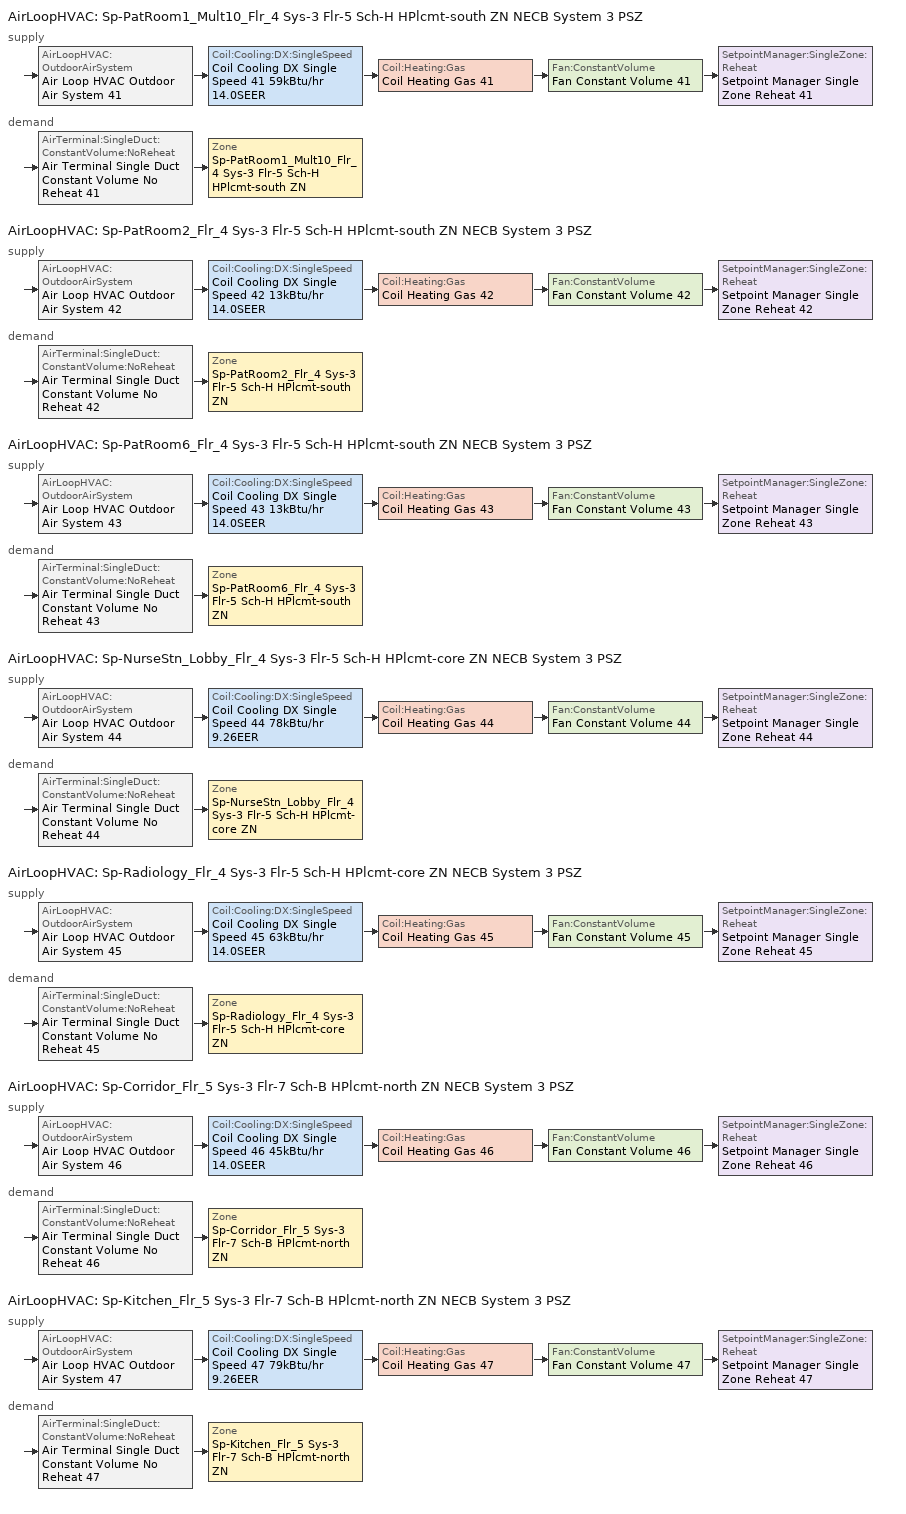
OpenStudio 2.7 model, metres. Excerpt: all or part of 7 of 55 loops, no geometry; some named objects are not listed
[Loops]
AirLoopHVAC 'Sp-PatRoom1_Mult10_Flr_4 Sys-3 Flr-5 Sch-H HPlcmt-south ZN NECB System 3 PSZ'
 supply: AirLoopHVAC:OutdoorAirSystem 'Air Loop HVAC Outdoor Air System 41' > Coil:Cooling:DX:SingleSpeed 'Coil Cooling DX Single Speed 41 59kBtu/hr 14.0SEER' > Coil:Heating:Gas 'Coil Heating Gas 41' > Fan:ConstantVolume 'Fan Constant Volume 41' > SetpointManager:SingleZone:Reheat 'Setpoint Manager Single Zone Reheat 41'
 demand: AirTerminal:SingleDuct:ConstantVolume:NoReheat 'Air Terminal Single Duct Constant Volume No Reheat 41' > Zone 'Sp-PatRoom1_Mult10_Flr_4 Sys-3 Flr-5 Sch-H HPlcmt-south ZN'
AirLoopHVAC 'Sp-PatRoom2_Flr_4 Sys-3 Flr-5 Sch-H HPlcmt-south ZN NECB System 3 PSZ'
 supply: AirLoopHVAC:OutdoorAirSystem 'Air Loop HVAC Outdoor Air System 42' > Coil:Cooling:DX:SingleSpeed 'Coil Cooling DX Single Speed 42 13kBtu/hr 14.0SEER' > Coil:Heating:Gas 'Coil Heating Gas 42' > Fan:ConstantVolume 'Fan Constant Volume 42' > SetpointManager:SingleZone:Reheat 'Setpoint Manager Single Zone Reheat 42'
 demand: AirTerminal:SingleDuct:ConstantVolume:NoReheat 'Air Terminal Single Duct Constant Volume No Reheat 42' > Zone 'Sp-PatRoom2_Flr_4 Sys-3 Flr-5 Sch-H HPlcmt-south ZN'
AirLoopHVAC 'Sp-PatRoom6_Flr_4 Sys-3 Flr-5 Sch-H HPlcmt-south ZN NECB System 3 PSZ'
 supply: AirLoopHVAC:OutdoorAirSystem 'Air Loop HVAC Outdoor Air System 43' > Coil:Cooling:DX:SingleSpeed 'Coil Cooling DX Single Speed 43 13kBtu/hr 14.0SEER' > Coil:Heating:Gas 'Coil Heating Gas 43' > Fan:ConstantVolume 'Fan Constant Volume 43' > SetpointManager:SingleZone:Reheat 'Setpoint Manager Single Zone Reheat 43'
 demand: AirTerminal:SingleDuct:ConstantVolume:NoReheat 'Air Terminal Single Duct Constant Volume No Reheat 43' > Zone 'Sp-PatRoom6_Flr_4 Sys-3 Flr-5 Sch-H HPlcmt-south ZN'
AirLoopHVAC 'Sp-NurseStn_Lobby_Flr_4 Sys-3 Flr-5 Sch-H HPlcmt-core ZN NECB System 3 PSZ'
 supply: AirLoopHVAC:OutdoorAirSystem 'Air Loop HVAC Outdoor Air System 44' > Coil:Cooling:DX:SingleSpeed 'Coil Cooling DX Single Speed 44 78kBtu/hr 9.26EER' > Coil:Heating:Gas 'Coil Heating Gas 44' > Fan:ConstantVolume 'Fan Constant Volume 44' > SetpointManager:SingleZone:Reheat 'Setpoint Manager Single Zone Reheat 44'
 demand: AirTerminal:SingleDuct:ConstantVolume:NoReheat 'Air Terminal Single Duct Constant Volume No Reheat 44' > Zone 'Sp-NurseStn_Lobby_Flr_4 Sys-3 Flr-5 Sch-H HPlcmt-core ZN'
AirLoopHVAC 'Sp-Radiology_Flr_4 Sys-3 Flr-5 Sch-H HPlcmt-core ZN NECB System 3 PSZ'
 supply: AirLoopHVAC:OutdoorAirSystem 'Air Loop HVAC Outdoor Air System 45' > Coil:Cooling:DX:SingleSpeed 'Coil Cooling DX Single Speed 45 63kBtu/hr 14.0SEER' > Coil:Heating:Gas 'Coil Heating Gas 45' > Fan:ConstantVolume 'Fan Constant Volume 45' > SetpointManager:SingleZone:Reheat 'Setpoint Manager Single Zone Reheat 45'
 demand: AirTerminal:SingleDuct:ConstantVolume:NoReheat 'Air Terminal Single Duct Constant Volume No Reheat 45' > Zone 'Sp-Radiology_Flr_4 Sys-3 Flr-5 Sch-H HPlcmt-core ZN'
AirLoopHVAC 'Sp-Corridor_Flr_5 Sys-3 Flr-7 Sch-B HPlcmt-north ZN NECB System 3 PSZ'
 supply: AirLoopHVAC:OutdoorAirSystem 'Air Loop HVAC Outdoor Air System 46' > Coil:Cooling:DX:SingleSpeed 'Coil Cooling DX Single Speed 46 45kBtu/hr 14.0SEER' > Coil:Heating:Gas 'Coil Heating Gas 46' > Fan:ConstantVolume 'Fan Constant Volume 46' > SetpointManager:SingleZone:Reheat 'Setpoint Manager Single Zone Reheat 46'
 demand: AirTerminal:SingleDuct:ConstantVolume:NoReheat 'Air Terminal Single Duct Constant Volume No Reheat 46' > Zone 'Sp-Corridor_Flr_5 Sys-3 Flr-7 Sch-B HPlcmt-north ZN'
AirLoopHVAC 'Sp-Kitchen_Flr_5 Sys-3 Flr-7 Sch-B HPlcmt-north ZN NECB System 3 PSZ'
 supply: AirLoopHVAC:OutdoorAirSystem 'Air Loop HVAC Outdoor Air System 47' > Coil:Cooling:DX:SingleSpeed 'Coil Cooling DX Single Speed 47 79kBtu/hr 9.26EER' > Coil:Heating:Gas 'Coil Heating Gas 47' > Fan:ConstantVolume 'Fan Constant Volume 47' > SetpointManager:SingleZone:Reheat 'Setpoint Manager Single Zone Reheat 47'
 demand: AirTerminal:SingleDuct:ConstantVolume:NoReheat 'Air Terminal Single Duct Constant Volume No Reheat 47' > Zone 'Sp-Kitchen_Flr_5 Sys-3 Flr-7 Sch-B HPlcmt-north ZN'
[Sizing:Zone] Zone Cooling Design Supply Air Temperature Input Method=SupplyAirTemperature; Zone Cooling Design Supply Air Temperature {C}=13; Zone Cooling Design Supply Air Temperature Difference {deltaC}=11.11; Zone Heating Design Supply Air Temperature Input Method=SupplyAirTemperature; Zone Heating Design Supply Air Temperature {C}=43; Zone Heating Design Supply Air Temperature Difference {deltaC}=11.11; Zone Cooling Design Supply Air Humidity Ratio {kg-H2O/kg-air}=0.0085; Zone Heating Design Supply Air Humidity Ratio {kg-H2O/kg-air}=0.008; Zone Heating Sizing Factor=1.3; Zone Cooling Sizing Factor=1.1; Cooling Design Air Flow Method=DesignDay; Heating Design Air Flow Method=DesignDay; Account for Dedicated Outdoor Air System=No; Dedicated Outdoor Air System Control Strategy=NeutralSupplyAir; Dedicated Outdoor Air Low Setpoint Temperature for Design {C}=autosize; Dedicated Outdoor Air High Setpoint Temperature for Design {C}=autosize
Sp-PatRoom1_Mult10_Flr_4 Sys-3 Flr-5 Sch-H HPlcmt-south ZN; Sp-PatRoom2_Flr_4 Sys-3 Flr-5 Sch-H HPlcmt-south ZN; Sp-PatRoom6_Flr_4 Sys-3 Flr-5 Sch-H HPlcmt-south ZN; Sp-NurseStn_Lobby_Flr_4 Sys-3 Flr-5 Sch-H HPlcmt-core ZN; Sp-Radiology_Flr_4 Sys-3 Flr-5 Sch-H HPlcmt-core ZN; Sp-Corridor_Flr_5 Sys-3 Flr-7 Sch-B HPlcmt-north ZN; Sp-Kitchen_Flr_5 Sys-3 Flr-7 Sch-B HPlcmt-north ZN
[Zone equipment]
Sp-PatRoom1_Mult10_Flr_4 Sys-3 Flr-5 Sch-H HPlcmt-south ZN: Air Terminal Single Duct Constant Volume No Reheat 41, Zone HVAC Baseboard Convective Water 41
Sp-PatRoom2_Flr_4 Sys-3 Flr-5 Sch-H HPlcmt-south ZN: Air Terminal Single Duct Constant Volume No Reheat 42, Zone HVAC Baseboard Convective Water 42
Sp-PatRoom6_Flr_4 Sys-3 Flr-5 Sch-H HPlcmt-south ZN: Air Terminal Single Duct Constant Volume No Reheat 43, Zone HVAC Baseboard Convective Water 43
Sp-NurseStn_Lobby_Flr_4 Sys-3 Flr-5 Sch-H HPlcmt-core ZN: Air Terminal Single Duct Constant Volume No Reheat 44, Zone HVAC Baseboard Convective Water 44
Sp-Radiology_Flr_4 Sys-3 Flr-5 Sch-H HPlcmt-core ZN: Air Terminal Single Duct Constant Volume No Reheat 45, Zone HVAC Baseboard Convective Water 45
Sp-Corridor_Flr_5 Sys-3 Flr-7 Sch-B HPlcmt-north ZN: Air Terminal Single Duct Constant Volume No Reheat 46, Zone HVAC Baseboard Convective Water 46
Sp-Kitchen_Flr_5 Sys-3 Flr-7 Sch-B HPlcmt-north ZN: Air Terminal Single Duct Constant Volume No Reheat 47, Zone HVAC Baseboard Convective Water 47
[AirLoopHVAC] Design Supply Air Flow Rate {m3/s}=AutoSize
Name | Availability Schedule
Sp-PatRoom1_Mult10_Flr_4 Sys-3 Flr-5 Sch-H HPlcmt-south ZN NECB System 3 PSZ | Sp-PatRoom1_Mult10_Flr_4 Sys-3 Flr-5 Sch-H HPlcmt-south ZN NECB System 3 PSZ Occ Sch
Sp-PatRoom2_Flr_4 Sys-3 Flr-5 Sch-H HPlcmt-south ZN NECB System 3 PSZ | Sp-PatRoom2_Flr_4 Sys-3 Flr-5 Sch-H HPlcmt-south ZN NECB System 3 PSZ Occ Sch
Sp-PatRoom6_Flr_4 Sys-3 Flr-5 Sch-H HPlcmt-south ZN NECB System 3 PSZ | Sp-PatRoom6_Flr_4 Sys-3 Flr-5 Sch-H HPlcmt-south ZN NECB System 3 PSZ Occ Sch
Sp-NurseStn_Lobby_Flr_4 Sys-3 Flr-5 Sch-H HPlcmt-core ZN NECB System 3 PSZ | Sp-NurseStn_Lobby_Flr_4 Sys-3 Flr-5 Sch-H HPlcmt-core ZN NECB System 3 PSZ Occ Sch
Sp-Radiology_Flr_4 Sys-3 Flr-5 Sch-H HPlcmt-core ZN NECB System 3 PSZ | Sp-Radiology_Flr_4 Sys-3 Flr-5 Sch-H HPlcmt-core ZN NECB System 3 PSZ Occ Sch
Sp-Corridor_Flr_5 Sys-3 Flr-7 Sch-B HPlcmt-north ZN NECB System 3 PSZ | Sp-Corridor_Flr_5 Sys-3 Flr-7 Sch-B HPlcmt-north ZN NECB System 3 PSZ Occ Sch
Sp-Kitchen_Flr_5 Sys-3 Flr-7 Sch-B HPlcmt-north ZN NECB System 3 PSZ | Sp-Kitchen_Flr_5 Sys-3 Flr-7 Sch-B HPlcmt-north ZN NECB System 3 PSZ Occ Sch
[Sizing:System] Type of Load to Size On=Sensible; Design Outdoor Air Flow Rate {m3/s}=Autosize; Central Heating Maximum System Air Flow Ratio=1; Preheat Design Temperature {C}=7; Preheat Design Humidity Ratio {kg-H2O/kg-Air}=0.008; Precool Design Temperature {C}=13; Precool Design Humidity Ratio {kg-H2O/kg-Air}=0.008; Central Cooling Design Supply Air Temperature {C}=13; Central Heating Design Supply Air Temperature {C}=43; Sizing Option=NonCoincident; 100% Outdoor Air in Cooling=No; 100% Outdoor Air in Heating=No; Central Cooling Design Supply Air Humidity Ratio {kg-H2O/kg-Air}=0.0085; Central Heating Design Supply Air Humidity Ratio {kg-H2O/kg-Air}=0.008; Cooling Design Air Flow Method=DesignDay; Cooling Design Air Flow Rate {m3/s}=0; Heating Design Air Flow Method=DesignDay; Heating Design Air Flow Rate {m3/s}=0; System Outdoor Air Method=ZoneSum; Zone Maximum Outdoor Air Fraction=1; Cooling Supply Air Flow Rate Per Floor Area {m3/s-m2}=0.00996765; Cooling Fraction of Autosized Cooling Supply Air Flow Rate=1; Cooling Supply Air Flow Rate Per Unit Cooling Capacity {m3/s-W}=3.94755e-05; Heating Supply Air Flow Rate Per Floor Area {m3/s-m2}=0.00996765; Heating Fraction of Autosized Heating Supply Air Flow Rate=1; Heating Fraction of Autosized Cooling Supply Air Flow Rate=1; Heating Supply Air Flow Rate Per Unit Heating Capacity {m3/s-W}=3.15882e-05; Cooling Design Capacity Method=CoolingDesignCapacity; Cooling Design Capacity {W}=autosize; Cooling Design Capacity Per Floor Area {W/m2}=234.7; Fraction of Autosized Cooling Design Capacity=1; Heating Design Capacity Method=HeatingDesignCapacity; Heating Design Capacity {W}=autosize; Heating Design Capacity Per Floor Area {W/m2}=157; Fraction of Autosized Heating Design Capacity=1; Central Cooling Capacity Control Method=OnOff
Sp-PatRoom1_Mult10_Flr_4 Sys-3 Flr-5 Sch-H HPlcmt-south ZN NECB System 3 PSZ; Sp-PatRoom2_Flr_4 Sys-3 Flr-5 Sch-H HPlcmt-south ZN NECB System 3 PSZ; Sp-PatRoom6_Flr_4 Sys-3 Flr-5 Sch-H HPlcmt-south ZN NECB System 3 PSZ; Sp-NurseStn_Lobby_Flr_4 Sys-3 Flr-5 Sch-H HPlcmt-core ZN NECB System 3 PSZ; Sp-Radiology_Flr_4 Sys-3 Flr-5 Sch-H HPlcmt-core ZN NECB System 3 PSZ; Sp-Corridor_Flr_5 Sys-3 Flr-7 Sch-B HPlcmt-north ZN NECB System 3 PSZ; Sp-Kitchen_Flr_5 Sys-3 Flr-7 Sch-B HPlcmt-north ZN NECB System 3 PSZ
[Fan:ConstantVolume] Availability Schedule=Always On Discrete; Fan Total Efficiency=0.39975; Pressure Rise {Pa}=640; Maximum Flow Rate {m3/s}=AutoSize; Motor Efficiency=0.615
Fan Constant Volume 41; Fan Constant Volume 42; Fan Constant Volume 43; Fan Constant Volume 44; Fan Constant Volume 45; Fan Constant Volume 46; Fan Constant Volume 47
[Coil:Heating:Gas] Availability Schedule=Always On Discrete; Gas Burner Efficiency=0.8; Nominal Capacity {W}=AutoSize; Parasitic Electric Load {W}=0; Parasitic Gas Load {W}=0
Coil Heating Gas 41; Coil Heating Gas 42; Coil Heating Gas 43; Coil Heating Gas 44; Coil Heating Gas 45; Coil Heating Gas 46; Coil Heating Gas 47
[Coil:Cooling:DX:SingleSpeed] Availability Schedule=Always On Discrete; Rated Total Cooling Capacity {W}=autosize; Rated Sensible Heat Ratio=autosize; Rated Air Flow Rate {m3/s}=autosize; Rated Evaporator Fan Power Per Volume Flow Rate {W/(m3/s)}=773.3; Total Cooling Capacity Function of Temperature Curve=DXCOOL-NECB2011-REF-CAPFT; Total Cooling Capacity Function of Flow Fraction Curve=DXCOOL-NECB2011-REF-CAPFFLOW; Energy Input Ratio Function of Temperature Curve=DXCOOL-NECB2011-REF-COOLEIRFT; Energy Input Ratio Function of Flow Fraction Curve=DXCOOL-NECB2011-REF-COOLEIRFFLOW; Part Load Fraction Correlation Curve=DXCOOL-NECB2011-REF-COOLPLFFPLR; Condenser Type=AirCooled; Evaporative Condenser Effectiveness=0; Evaporative Condenser Air Flow Rate {m3/s}=Autosize; Evaporative Condenser Pump Rated Power Consumption {W}=Autosize; Crankcase Heater Capacity {W}=0; Maximum Outdoor Dry-Bulb Temperature for Crankcase Heater Operation {C}=0; Basin Heater Capacity {W/K}=0; Basin Heater Setpoint Temperature {C}=10
Name | Rated COP {W/W}
Coil Cooling DX Single Speed 41 59kBtu/hr 14.0SEER; Coil Cooling DX Single Speed 42 13kBtu/hr 14.0SEER; Coil Cooling DX Single Speed 43 13kBtu/hr 14.0SEER; Coil Cooling DX Single Speed 45 63kBtu/hr 14.0SEER; Coil Cooling DX Single Speed 46 45kBtu/hr 14.0SEER | 4.11713
Coil Cooling DX Single Speed 44 78kBtu/hr 9.26EER; Coil Cooling DX Single Speed 47 79kBtu/hr 9.26EER | 3.21949
[Controller:OutdoorAir] Minimum Outdoor Air Flow Rate {m3/s}=0; Maximum Outdoor Air Flow Rate {m3/s}=Autosize; Economizer Control Action Type=ModulateFlow; Lockout Type=NoLockout; Minimum Limit Type=FixedMinimum; High Humidity Control=No; Heat Recovery Bypass Control Type=BypassWhenWithinEconomizerLimits
Name | Economizer Control Type | Economizer Maximum Limit Dry-Bulb Temperature {C} | Economizer Maximum Limit Enthalpy {J/kg} | Economizer Minimum Limit Dry-Bulb Temperature {C} | Minimum Outdoor Air Schedule | Controller Mechanical Ventilation
Controller Outdoor Air 41 | NoEconomizer | 28 | 64000 | -100 | Sp-PatRoom1_Mult10_Flr_4 Sys-3 Flr-5 Sch-H HPlcmt-south ZN NECB System 3 PSZ Occ Sch | Controller Mechanical Ventilation 41
Controller Outdoor Air 42 | NoEconomizer | 28 | 64000 | -100 | Sp-PatRoom2_Flr_4 Sys-3 Flr-5 Sch-H HPlcmt-south ZN NECB System 3 PSZ Occ Sch | Controller Mechanical Ventilation 42
Controller Outdoor Air 43 | NoEconomizer | 28 | 64000 | -100 | Sp-PatRoom6_Flr_4 Sys-3 Flr-5 Sch-H HPlcmt-south ZN NECB System 3 PSZ Occ Sch | Controller Mechanical Ventilation 43
Controller Outdoor Air 44 | DifferentialEnthalpy |  |  |  | Sp-NurseStn_Lobby_Flr_4 Sys-3 Flr-5 Sch-H HPlcmt-core ZN NECB System 3 PSZ Occ Sch | Controller Mechanical Ventilation 44
Controller Outdoor Air 45 | NoEconomizer | 28 | 64000 | -100 | Sp-Radiology_Flr_4 Sys-3 Flr-5 Sch-H HPlcmt-core ZN NECB System 3 PSZ Occ Sch | Controller Mechanical Ventilation 45
Controller Outdoor Air 46 | NoEconomizer | 28 | 64000 | -100 | Sp-Corridor_Flr_5 Sys-3 Flr-7 Sch-B HPlcmt-north ZN NECB System 3 PSZ Occ Sch | Controller Mechanical Ventilation 46
Controller Outdoor Air 47 | DifferentialEnthalpy |  |  |  | Sp-Kitchen_Flr_5 Sys-3 Flr-7 Sch-B HPlcmt-north ZN NECB System 3 PSZ Occ Sch | Controller Mechanical Ventilation 47
[Controller:MechanicalVentilation] Availability Schedule=Always On Discrete; System Outdoor Air Method=ZoneSum
Controller Mechanical Ventilation 41; Controller Mechanical Ventilation 42; Controller Mechanical Ventilation 43; Controller Mechanical Ventilation 44; Controller Mechanical Ventilation 45; Controller Mechanical Ventilation 46; Controller Mechanical Ventilation 47
[AirLoopHVAC:OutdoorAirSystem]
Name | Controller
Air Loop HVAC Outdoor Air System 41 | Controller Outdoor Air 41
Air Loop HVAC Outdoor Air System 42 | Controller Outdoor Air 42
Air Loop HVAC Outdoor Air System 43 | Controller Outdoor Air 43
Air Loop HVAC Outdoor Air System 44 | Controller Outdoor Air 44
Air Loop HVAC Outdoor Air System 45 | Controller Outdoor Air 45
Air Loop HVAC Outdoor Air System 46 | Controller Outdoor Air 46
Air Loop HVAC Outdoor Air System 47 | Controller Outdoor Air 47
[SetpointManager:SingleZone:Reheat] Minimum Supply Air Temperature {C}=13; Maximum Supply Air Temperature {C}=43
Name | Control Zone
Setpoint Manager Single Zone Reheat 41 | Sp-PatRoom1_Mult10_Flr_4 Sys-3 Flr-5 Sch-H HPlcmt-south ZN
Setpoint Manager Single Zone Reheat 42 | Sp-PatRoom2_Flr_4 Sys-3 Flr-5 Sch-H HPlcmt-south ZN
Setpoint Manager Single Zone Reheat 43 | Sp-PatRoom6_Flr_4 Sys-3 Flr-5 Sch-H HPlcmt-south ZN
Setpoint Manager Single Zone Reheat 44 | Sp-NurseStn_Lobby_Flr_4 Sys-3 Flr-5 Sch-H HPlcmt-core ZN
Setpoint Manager Single Zone Reheat 45 | Sp-Radiology_Flr_4 Sys-3 Flr-5 Sch-H HPlcmt-core ZN
Setpoint Manager Single Zone Reheat 46 | Sp-Corridor_Flr_5 Sys-3 Flr-7 Sch-B HPlcmt-north ZN
Setpoint Manager Single Zone Reheat 47 | Sp-Kitchen_Flr_5 Sys-3 Flr-7 Sch-B HPlcmt-north ZN
[AirTerminal:SingleDuct:ConstantVolume:NoReheat] Availability Schedule=Always On Discrete; Maximum Air Flow Rate {m3/s}=AutoSize
Air Terminal Single Duct Constant Volume No Reheat 41; Air Terminal Single Duct Constant Volume No Reheat 42; Air Terminal Single Duct Constant Volume No Reheat 43; Air Terminal Single Duct Constant Volume No Reheat 44; Air Terminal Single Duct Constant Volume No Reheat 45; Air Terminal Single Duct Constant Volume No Reheat 46; Air Terminal Single Duct Constant Volume No Reheat 47
[Schedule:Ruleset]
Name | Default Day Schedule | Summer Design Day Schedule | Winter Design Day Schedule
Sp-Corridor_Flr_5 Sys-3 Flr-7 Sch-B HPlcmt-north ZN NECB System 3 PSZ Occ Sch | Sp-Corridor_Flr_5 Sys-3 Flr-7 Sch-B HPlcmt-north ZN NECB System 3 PSZ Occ Sch Default | Sp-Corridor_Flr_5 Sys-3 Flr-7 Sch-B HPlcmt-north ZN NECB System 3 PSZ Occ Sch Summer Design Day | Sp-Corridor_Flr_5 Sys-3 Flr-7 Sch-B HPlcmt-north ZN NECB System 3 PSZ Occ Sch Winter Design Day
Sp-Kitchen_Flr_5 Sys-3 Flr-7 Sch-B HPlcmt-north ZN NECB System 3 PSZ Occ Sch | Sp-Kitchen_Flr_5 Sys-3 Flr-7 Sch-B HPlcmt-north ZN NECB System 3 PSZ Occ Sch Default | Sp-Kitchen_Flr_5 Sys-3 Flr-7 Sch-B HPlcmt-north ZN NECB System 3 PSZ Occ Sch Summer Design Day | Sp-Kitchen_Flr_5 Sys-3 Flr-7 Sch-B HPlcmt-north ZN NECB System 3 PSZ Occ Sch Winter Design Day
Sp-NurseStn_Lobby_Flr_4 Sys-3 Flr-5 Sch-H HPlcmt-core ZN NECB System 3 PSZ Occ Sch | Sp-NurseStn_Lobby_Flr_4 Sys-3 Flr-5 Sch-H HPlcmt-core ZN NECB System 3 PSZ Occ Sch Default | Sp-NurseStn_Lobby_Flr_4 Sys-3 Flr-5 Sch-H HPlcmt-core ZN NECB System 3 PSZ Occ Sch Summer Design Day | Sp-NurseStn_Lobby_Flr_4 Sys-3 Flr-5 Sch-H HPlcmt-core ZN NECB System 3 PSZ Occ Sch Winter Design Day
Sp-PatRoom1_Mult10_Flr_4 Sys-3 Flr-5 Sch-H HPlcmt-south ZN NECB System 3 PSZ Occ Sch | Sp-PatRoom1_Mult10_Flr_4 Sys-3 Flr-5 Sch-H HPlcmt-south ZN NECB System 3 PSZ Occ Sch Default | Sp-PatRoom1_Mult10_Flr_4 Sys-3 Flr-5 Sch-H HPlcmt-south ZN NECB System 3 PSZ Occ Sch Summer Design Day | Sp-PatRoom1_Mult10_Flr_4 Sys-3 Flr-5 Sch-H HPlcmt-south ZN NECB System 3 PSZ Occ Sch Winter Design Day
Sp-PatRoom2_Flr_4 Sys-3 Flr-5 Sch-H HPlcmt-south ZN NECB System 3 PSZ Occ Sch | Sp-PatRoom2_Flr_4 Sys-3 Flr-5 Sch-H HPlcmt-south ZN NECB System 3 PSZ Occ Sch Default | Sp-PatRoom2_Flr_4 Sys-3 Flr-5 Sch-H HPlcmt-south ZN NECB System 3 PSZ Occ Sch Summer Design Day | Sp-PatRoom2_Flr_4 Sys-3 Flr-5 Sch-H HPlcmt-south ZN NECB System 3 PSZ Occ Sch Winter Design Day
Sp-PatRoom6_Flr_4 Sys-3 Flr-5 Sch-H HPlcmt-south ZN NECB System 3 PSZ Occ Sch | Sp-PatRoom6_Flr_4 Sys-3 Flr-5 Sch-H HPlcmt-south ZN NECB System 3 PSZ Occ Sch Default | Sp-PatRoom6_Flr_4 Sys-3 Flr-5 Sch-H HPlcmt-south ZN NECB System 3 PSZ Occ Sch Summer Design Day | Sp-PatRoom6_Flr_4 Sys-3 Flr-5 Sch-H HPlcmt-south ZN NECB System 3 PSZ Occ Sch Winter Design Day
Sp-Radiology_Flr_4 Sys-3 Flr-5 Sch-H HPlcmt-core ZN NECB System 3 PSZ Occ Sch | Sp-Radiology_Flr_4 Sys-3 Flr-5 Sch-H HPlcmt-core ZN NECB System 3 PSZ Occ Sch Default | Sp-Radiology_Flr_4 Sys-3 Flr-5 Sch-H HPlcmt-core ZN NECB System 3 PSZ Occ Sch Summer Design Day | Sp-Radiology_Flr_4 Sys-3 Flr-5 Sch-H HPlcmt-core ZN NECB System 3 PSZ Occ Sch Winter Design Day
[Schedule:Day]
Sp-Corridor_Flr_5 Sys-3 Flr-7 Sch-B HPlcmt-north ZN NECB System 3 PSZ Occ Sch Default; Sp-Corridor_Flr_5 Sys-3 Flr-7 Sch-B HPlcmt-north ZN NECB System 3 PSZ Occ Sch Winter Design Day; Sp-Corridor_Flr_5 Sys-3 Flr-7 Sch-B HPlcmt-north ZN NECB System 3 PSZ Occ Sch Summer Design Day; Sp-Kitchen_Flr_5 Sys-3 Flr-7 Sch-B HPlcmt-north ZN NECB System 3 PSZ Occ Sch Default; Sp-Kitchen_Flr_5 Sys-3 Flr-7 Sch-B HPlcmt-north ZN NECB System 3 PSZ Occ Sch Winter Design Day; Sp-Kitchen_Flr_5 Sys-3 Flr-7 Sch-B HPlcmt-north ZN NECB System 3 PSZ Occ Sch Summer Design Day; Sp-NurseStn_Lobby_Flr_4 Sys-3 Flr-5 Sch-H HPlcmt-core ZN NECB System 3 PSZ Occ Sch Default; Sp-NurseStn_Lobby_Flr_4 Sys-3 Flr-5 Sch-H HPlcmt-core ZN NECB System 3 PSZ Occ Sch Winter Design Day; Sp-NurseStn_Lobby_Flr_4 Sys-3 Flr-5 Sch-H HPlcmt-core ZN NECB System 3 PSZ Occ Sch Summer Design Day; Sp-NurseStn_Lobby_Flr_4 Sys-3 Flr-5 Sch-H HPlcmt-core ZN NECB System 3 PSZ Occ Sch Monday; Sp-NurseStn_Lobby_Flr_4 Sys-3 Flr-5 Sch-H HPlcmt-core ZN NECB System 3 PSZ Occ Sch Tuesday; Sp-NurseStn_Lobby_Flr_4 Sys-3 Flr-5 Sch-H HPlcmt-core ZN NECB System 3 PSZ Occ Sch Wednesday; Sp-NurseStn_Lobby_Flr_4 Sys-3 Flr-5 Sch-H HPlcmt-core ZN NECB System 3 PSZ Occ Sch Thursday; Sp-NurseStn_Lobby_Flr_4 Sys-3 Flr-5 Sch-H HPlcmt-core ZN NECB System 3 PSZ Occ Sch Friday; Sp-NurseStn_Lobby_Flr_4 Sys-3 Flr-5 Sch-H HPlcmt-core ZN NECB System 3 PSZ Occ Sch Saturday; Sp-NurseStn_Lobby_Flr_4 Sys-3 Flr-5 Sch-H HPlcmt-core ZN NECB System 3 PSZ Occ Sch Sunday; Sp-PatRoom1_Mult10_Flr_4 Sys-3 Flr-5 Sch-H HPlcmt-south ZN NECB System 3 PSZ Occ Sch Default; Sp-PatRoom1_Mult10_Flr_4 Sys-3 Flr-5 Sch-H HPlcmt-south ZN NECB System 3 PSZ Occ Sch Winter Design Day; Sp-PatRoom1_Mult10_Flr_4 Sys-3 Flr-5 Sch-H HPlcmt-south ZN NECB System 3 PSZ Occ Sch Summer Design Day; Sp-PatRoom1_Mult10_Flr_4 Sys-3 Flr-5 Sch-H HPlcmt-south ZN NECB System 3 PSZ Occ Sch Monday; Sp-PatRoom1_Mult10_Flr_4 Sys-3 Flr-5 Sch-H HPlcmt-south ZN NECB System 3 PSZ Occ Sch Tuesday; Sp-PatRoom1_Mult10_Flr_4 Sys-3 Flr-5 Sch-H HPlcmt-south ZN NECB System 3 PSZ Occ Sch Wednesday; Sp-PatRoom1_Mult10_Flr_4 Sys-3 Flr-5 Sch-H HPlcmt-south ZN NECB System 3 PSZ Occ Sch Thursday; Sp-PatRoom1_Mult10_Flr_4 Sys-3 Flr-5 Sch-H HPlcmt-south ZN NECB System 3 PSZ Occ Sch Friday; Sp-PatRoom1_Mult10_Flr_4 Sys-3 Flr-5 Sch-H HPlcmt-south ZN NECB System 3 PSZ Occ Sch Saturday; Sp-PatRoom1_Mult10_Flr_4 Sys-3 Flr-5 Sch-H HPlcmt-south ZN NECB System 3 PSZ Occ Sch Sunday; Sp-PatRoom2_Flr_4 Sys-3 Flr-5 Sch-H HPlcmt-south ZN NECB System 3 PSZ Occ Sch Default; Sp-PatRoom2_Flr_4 Sys-3 Flr-5 Sch-H HPlcmt-south ZN NECB System 3 PSZ Occ Sch Winter Design Day; Sp-PatRoom2_Flr_4 Sys-3 Flr-5 Sch-H HPlcmt-south ZN NECB System 3 PSZ Occ Sch Summer Design Day; Sp-PatRoom2_Flr_4 Sys-3 Flr-5 Sch-H HPlcmt-south ZN NECB System 3 PSZ Occ Sch Monday; Sp-PatRoom2_Flr_4 Sys-3 Flr-5 Sch-H HPlcmt-south ZN NECB System 3 PSZ Occ Sch Tuesday; Sp-PatRoom2_Flr_4 Sys-3 Flr-5 Sch-H HPlcmt-south ZN NECB System 3 PSZ Occ Sch Wednesday; Sp-PatRoom2_Flr_4 Sys-3 Flr-5 Sch-H HPlcmt-south ZN NECB System 3 PSZ Occ Sch Thursday; Sp-PatRoom2_Flr_4 Sys-3 Flr-5 Sch-H HPlcmt-south ZN NECB System 3 PSZ Occ Sch Friday; Sp-PatRoom2_Flr_4 Sys-3 Flr-5 Sch-H HPlcmt-south ZN NECB System 3 PSZ Occ Sch Saturday; Sp-PatRoom2_Flr_4 Sys-3 Flr-5 Sch-H HPlcmt-south ZN NECB System 3 PSZ Occ Sch Sunday; Sp-PatRoom6_Flr_4 Sys-3 Flr-5 Sch-H HPlcmt-south ZN NECB System 3 PSZ Occ Sch Default; Sp-PatRoom6_Flr_4 Sys-3 Flr-5 Sch-H HPlcmt-south ZN NECB System 3 PSZ Occ Sch Winter Design Day; Sp-PatRoom6_Flr_4 Sys-3 Flr-5 Sch-H HPlcmt-south ZN NECB System 3 PSZ Occ Sch Summer Design Day; Sp-PatRoom6_Flr_4 Sys-3 Flr-5 Sch-H HPlcmt-south ZN NECB System 3 PSZ Occ Sch Monday; Sp-PatRoom6_Flr_4 Sys-3 Flr-5 Sch-H HPlcmt-south ZN NECB System 3 PSZ Occ Sch Tuesday; Sp-PatRoom6_Flr_4 Sys-3 Flr-5 Sch-H HPlcmt-south ZN NECB System 3 PSZ Occ Sch Wednesday; Sp-PatRoom6_Flr_4 Sys-3 Flr-5 Sch-H HPlcmt-south ZN NECB System 3 PSZ Occ Sch Thursday; Sp-PatRoom6_Flr_4 Sys-3 Flr-5 Sch-H HPlcmt-south ZN NECB System 3 PSZ Occ Sch Friday; Sp-PatRoom6_Flr_4 Sys-3 Flr-5 Sch-H HPlcmt-south ZN NECB System 3 PSZ Occ Sch Saturday; Sp-PatRoom6_Flr_4 Sys-3 Flr-5 Sch-H HPlcmt-south ZN NECB System 3 PSZ Occ Sch Sunday; Sp-Radiology_Flr_4 Sys-3 Flr-5 Sch-H HPlcmt-core ZN NECB System 3 PSZ Occ Sch Default; Sp-Radiology_Flr_4 Sys-3 Flr-5 Sch-H HPlcmt-core ZN NECB System 3 PSZ Occ Sch Winter Design Day; Sp-Radiology_Flr_4 Sys-3 Flr-5 Sch-H HPlcmt-core ZN NECB System 3 PSZ Occ Sch Summer Design Day; Sp-Radiology_Flr_4 Sys-3 Flr-5 Sch-H HPlcmt-core ZN NECB System 3 PSZ Occ Sch Monday; Sp-Radiology_Flr_4 Sys-3 Flr-5 Sch-H HPlcmt-core ZN NECB System 3 PSZ Occ Sch Tuesday; Sp-Radiology_Flr_4 Sys-3 Flr-5 Sch-H HPlcmt-core ZN NECB System 3 PSZ Occ Sch Wednesday; Sp-Radiology_Flr_4 Sys-3 Flr-5 Sch-H HPlcmt-core ZN NECB System 3 PSZ Occ Sch Thursday; Sp-Radiology_Flr_4 Sys-3 Flr-5 Sch-H HPlcmt-core ZN NECB System 3 PSZ Occ Sch Friday; Sp-Radiology_Flr_4 Sys-3 Flr-5 Sch-H HPlcmt-core ZN NECB System 3 PSZ Occ Sch Saturday; Sp-Radiology_Flr_4 Sys-3 Flr-5 Sch-H HPlcmt-core ZN NECB System 3 PSZ Occ Sch Sunday: 24, 0, 1
Sp-Corridor_Flr_5 Sys-3 Flr-7 Sch-B HPlcmt-north ZN NECB System 3 PSZ Occ Sch Monday; Sp-Corridor_Flr_5 Sys-3 Flr-7 Sch-B HPlcmt-north ZN NECB System 3 PSZ Occ Sch Tuesday; Sp-Corridor_Flr_5 Sys-3 Flr-7 Sch-B HPlcmt-north ZN NECB System 3 PSZ Occ Sch Wednesday; Sp-Corridor_Flr_5 Sys-3 Flr-7 Sch-B HPlcmt-north ZN NECB System 3 PSZ Occ Sch Thursday; Sp-Corridor_Flr_5 Sys-3 Flr-7 Sch-B HPlcmt-north ZN NECB System 3 PSZ Occ Sch Friday; Sp-Kitchen_Flr_5 Sys-3 Flr-7 Sch-B HPlcmt-north ZN NECB System 3 PSZ Occ Sch Monday; Sp-Kitchen_Flr_5 Sys-3 Flr-7 Sch-B HPlcmt-north ZN NECB System 3 PSZ Occ Sch Tuesday; Sp-Kitchen_Flr_5 Sys-3 Flr-7 Sch-B HPlcmt-north ZN NECB System 3 PSZ Occ Sch Wednesday; Sp-Kitchen_Flr_5 Sys-3 Flr-7 Sch-B HPlcmt-north ZN NECB System 3 PSZ Occ Sch Thursday; Sp-Kitchen_Flr_5 Sys-3 Flr-7 Sch-B HPlcmt-north ZN NECB System 3 PSZ Occ Sch Friday: 1, 0, 1, 10, 0, 0, 24, 0, 1
Sp-Corridor_Flr_5 Sys-3 Flr-7 Sch-B HPlcmt-north ZN NECB System 3 PSZ Occ Sch Saturday; Sp-Kitchen_Flr_5 Sys-3 Flr-7 Sch-B HPlcmt-north ZN NECB System 3 PSZ Occ Sch Saturday: 2, 0, 1, 10, 0, 0, 24, 0, 1
Sp-Corridor_Flr_5 Sys-3 Flr-7 Sch-B HPlcmt-north ZN NECB System 3 PSZ Occ Sch Sunday; Sp-Kitchen_Flr_5 Sys-3 Flr-7 Sch-B HPlcmt-north ZN NECB System 3 PSZ Occ Sch Sunday: 1, 0, 0, 2, 0, 1, 11, 0, 0, 23, 0, 1, 24, 0, 0
[Schedule:Rule] Date Specification Type=DateRange; Start Month=1; Start Day=1; End Month=12
Name | Schedule Ruleset | Rule Order | Day Schedule | Apply Monday | End Day | Apply Tuesday | Apply Wednesday | Apply Thursday | Apply Friday | Apply Saturday | Apply Sunday
Sp-Corridor_Flr_5 Sys-3 Flr-7 Sch-B HPlcmt-north ZN NECB System 3 PSZ Occ Sch Monday Rule | Sp-Corridor_Flr_5 Sys-3 Flr-7 Sch-B HPlcmt-north ZN NECB System 3 PSZ Occ Sch | 6 | Sp-Corridor_Flr_5 Sys-3 Flr-7 Sch-B HPlcmt-north ZN NECB System 3 PSZ Occ Sch Monday | Yes | 25
Sp-Corridor_Flr_5 Sys-3 Flr-7 Sch-B HPlcmt-north ZN NECB System 3 PSZ Occ Sch Tuesday Rule | Sp-Corridor_Flr_5 Sys-3 Flr-7 Sch-B HPlcmt-north ZN NECB System 3 PSZ Occ Sch | 5 | Sp-Corridor_Flr_5 Sys-3 Flr-7 Sch-B HPlcmt-north ZN NECB System 3 PSZ Occ Sch Tuesday |  | 26 | Yes
Sp-Corridor_Flr_5 Sys-3 Flr-7 Sch-B HPlcmt-north ZN NECB System 3 PSZ Occ Sch Wednesday Rule | Sp-Corridor_Flr_5 Sys-3 Flr-7 Sch-B HPlcmt-north ZN NECB System 3 PSZ Occ Sch | 4 | Sp-Corridor_Flr_5 Sys-3 Flr-7 Sch-B HPlcmt-north ZN NECB System 3 PSZ Occ Sch Wednesday |  | 27 |  | Yes
Sp-Corridor_Flr_5 Sys-3 Flr-7 Sch-B HPlcmt-north ZN NECB System 3 PSZ Occ Sch Thursday Rule | Sp-Corridor_Flr_5 Sys-3 Flr-7 Sch-B HPlcmt-north ZN NECB System 3 PSZ Occ Sch | 3 | Sp-Corridor_Flr_5 Sys-3 Flr-7 Sch-B HPlcmt-north ZN NECB System 3 PSZ Occ Sch Thursday |  | 28 |  |  | Yes
Sp-Corridor_Flr_5 Sys-3 Flr-7 Sch-B HPlcmt-north ZN NECB System 3 PSZ Occ Sch Friday Rule | Sp-Corridor_Flr_5 Sys-3 Flr-7 Sch-B HPlcmt-north ZN NECB System 3 PSZ Occ Sch | 2 | Sp-Corridor_Flr_5 Sys-3 Flr-7 Sch-B HPlcmt-north ZN NECB System 3 PSZ Occ Sch Friday |  | 29 |  |  |  | Yes
Sp-Corridor_Flr_5 Sys-3 Flr-7 Sch-B HPlcmt-north ZN NECB System 3 PSZ Occ Sch Saturday Rule | Sp-Corridor_Flr_5 Sys-3 Flr-7 Sch-B HPlcmt-north ZN NECB System 3 PSZ Occ Sch | 1 | Sp-Corridor_Flr_5 Sys-3 Flr-7 Sch-B HPlcmt-north ZN NECB System 3 PSZ Occ Sch Saturday |  | 30 |  |  |  |  | Yes
Sp-Corridor_Flr_5 Sys-3 Flr-7 Sch-B HPlcmt-north ZN NECB System 3 PSZ Occ Sch Sunday Rule | Sp-Corridor_Flr_5 Sys-3 Flr-7 Sch-B HPlcmt-north ZN NECB System 3 PSZ Occ Sch | 0 | Sp-Corridor_Flr_5 Sys-3 Flr-7 Sch-B HPlcmt-north ZN NECB System 3 PSZ Occ Sch Sunday |  | 31 |  |  |  |  |  | Yes
Sp-Kitchen_Flr_5 Sys-3 Flr-7 Sch-B HPlcmt-north ZN NECB System 3 PSZ Occ Sch Monday Rule | Sp-Kitchen_Flr_5 Sys-3 Flr-7 Sch-B HPlcmt-north ZN NECB System 3 PSZ Occ Sch | 6 | Sp-Kitchen_Flr_5 Sys-3 Flr-7 Sch-B HPlcmt-north ZN NECB System 3 PSZ Occ Sch Monday | Yes | 25
Sp-Kitchen_Flr_5 Sys-3 Flr-7 Sch-B HPlcmt-north ZN NECB System 3 PSZ Occ Sch Tuesday Rule | Sp-Kitchen_Flr_5 Sys-3 Flr-7 Sch-B HPlcmt-north ZN NECB System 3 PSZ Occ Sch | 5 | Sp-Kitchen_Flr_5 Sys-3 Flr-7 Sch-B HPlcmt-north ZN NECB System 3 PSZ Occ Sch Tuesday |  | 26 | Yes
Sp-Kitchen_Flr_5 Sys-3 Flr-7 Sch-B HPlcmt-north ZN NECB System 3 PSZ Occ Sch Wednesday Rule | Sp-Kitchen_Flr_5 Sys-3 Flr-7 Sch-B HPlcmt-north ZN NECB System 3 PSZ Occ Sch | 4 | Sp-Kitchen_Flr_5 Sys-3 Flr-7 Sch-B HPlcmt-north ZN NECB System 3 PSZ Occ Sch Wednesday |  | 27 |  | Yes
Sp-Kitchen_Flr_5 Sys-3 Flr-7 Sch-B HPlcmt-north ZN NECB System 3 PSZ Occ Sch Thursday Rule | Sp-Kitchen_Flr_5 Sys-3 Flr-7 Sch-B HPlcmt-north ZN NECB System 3 PSZ Occ Sch | 3 | Sp-Kitchen_Flr_5 Sys-3 Flr-7 Sch-B HPlcmt-north ZN NECB System 3 PSZ Occ Sch Thursday |  | 28 |  |  | Yes
Sp-Kitchen_Flr_5 Sys-3 Flr-7 Sch-B HPlcmt-north ZN NECB System 3 PSZ Occ Sch Friday Rule | Sp-Kitchen_Flr_5 Sys-3 Flr-7 Sch-B HPlcmt-north ZN NECB System 3 PSZ Occ Sch | 2 | Sp-Kitchen_Flr_5 Sys-3 Flr-7 Sch-B HPlcmt-north ZN NECB System 3 PSZ Occ Sch Friday |  | 29 |  |  |  | Yes
Sp-Kitchen_Flr_5 Sys-3 Flr-7 Sch-B HPlcmt-north ZN NECB System 3 PSZ Occ Sch Saturday Rule | Sp-Kitchen_Flr_5 Sys-3 Flr-7 Sch-B HPlcmt-north ZN NECB System 3 PSZ Occ Sch | 1 | Sp-Kitchen_Flr_5 Sys-3 Flr-7 Sch-B HPlcmt-north ZN NECB System 3 PSZ Occ Sch Saturday |  | 30 |  |  |  |  | Yes
Sp-Kitchen_Flr_5 Sys-3 Flr-7 Sch-B HPlcmt-north ZN NECB System 3 PSZ Occ Sch Sunday Rule | Sp-Kitchen_Flr_5 Sys-3 Flr-7 Sch-B HPlcmt-north ZN NECB System 3 PSZ Occ Sch | 0 | Sp-Kitchen_Flr_5 Sys-3 Flr-7 Sch-B HPlcmt-north ZN NECB System 3 PSZ Occ Sch Sunday |  | 31 |  |  |  |  |  | Yes
Sp-NurseStn_Lobby_Flr_4 Sys-3 Flr-5 Sch-H HPlcmt-core ZN NECB System 3 PSZ Occ Sch Monday Rule | Sp-NurseStn_Lobby_Flr_4 Sys-3 Flr-5 Sch-H HPlcmt-core ZN NECB System 3 PSZ Occ Sch | 6 | Sp-NurseStn_Lobby_Flr_4 Sys-3 Flr-5 Sch-H HPlcmt-core ZN NECB System 3 PSZ Occ Sch Monday | Yes | 25
Sp-NurseStn_Lobby_Flr_4 Sys-3 Flr-5 Sch-H HPlcmt-core ZN NECB System 3 PSZ Occ Sch Tuesday Rule | Sp-NurseStn_Lobby_Flr_4 Sys-3 Flr-5 Sch-H HPlcmt-core ZN NECB System 3 PSZ Occ Sch | 5 | Sp-NurseStn_Lobby_Flr_4 Sys-3 Flr-5 Sch-H HPlcmt-core ZN NECB System 3 PSZ Occ Sch Tuesday |  | 26 | Yes
Sp-NurseStn_Lobby_Flr_4 Sys-3 Flr-5 Sch-H HPlcmt-core ZN NECB System 3 PSZ Occ Sch Wednesday Rule | Sp-NurseStn_Lobby_Flr_4 Sys-3 Flr-5 Sch-H HPlcmt-core ZN NECB System 3 PSZ Occ Sch | 4 | Sp-NurseStn_Lobby_Flr_4 Sys-3 Flr-5 Sch-H HPlcmt-core ZN NECB System 3 PSZ Occ Sch Wednesday |  | 27 |  | Yes
Sp-NurseStn_Lobby_Flr_4 Sys-3 Flr-5 Sch-H HPlcmt-core ZN NECB System 3 PSZ Occ Sch Thursday Rule | Sp-NurseStn_Lobby_Flr_4 Sys-3 Flr-5 Sch-H HPlcmt-core ZN NECB System 3 PSZ Occ Sch | 3 | Sp-NurseStn_Lobby_Flr_4 Sys-3 Flr-5 Sch-H HPlcmt-core ZN NECB System 3 PSZ Occ Sch Thursday |  | 28 |  |  | Yes
Sp-NurseStn_Lobby_Flr_4 Sys-3 Flr-5 Sch-H HPlcmt-core ZN NECB System 3 PSZ Occ Sch Friday Rule | Sp-NurseStn_Lobby_Flr_4 Sys-3 Flr-5 Sch-H HPlcmt-core ZN NECB System 3 PSZ Occ Sch | 2 | Sp-NurseStn_Lobby_Flr_4 Sys-3 Flr-5 Sch-H HPlcmt-core ZN NECB System 3 PSZ Occ Sch Friday |  | 29 |  |  |  | Yes
Sp-NurseStn_Lobby_Flr_4 Sys-3 Flr-5 Sch-H HPlcmt-core ZN NECB System 3 PSZ Occ Sch Saturday Rule | Sp-NurseStn_Lobby_Flr_4 Sys-3 Flr-5 Sch-H HPlcmt-core ZN NECB System 3 PSZ Occ Sch | 1 | Sp-NurseStn_Lobby_Flr_4 Sys-3 Flr-5 Sch-H HPlcmt-core ZN NECB System 3 PSZ Occ Sch Saturday |  | 30 |  |  |  |  | Yes
Sp-NurseStn_Lobby_Flr_4 Sys-3 Flr-5 Sch-H HPlcmt-core ZN NECB System 3 PSZ Occ Sch Sunday Rule | Sp-NurseStn_Lobby_Flr_4 Sys-3 Flr-5 Sch-H HPlcmt-core ZN NECB System 3 PSZ Occ Sch | 0 | Sp-NurseStn_Lobby_Flr_4 Sys-3 Flr-5 Sch-H HPlcmt-core ZN NECB System 3 PSZ Occ Sch Sunday |  | 31 |  |  |  |  |  | Yes
Sp-PatRoom1_Mult10_Flr_4 Sys-3 Flr-5 Sch-H HPlcmt-south ZN NECB System 3 PSZ Occ Sch Monday Rule | Sp-PatRoom1_Mult10_Flr_4 Sys-3 Flr-5 Sch-H HPlcmt-south ZN NECB System 3 PSZ Occ Sch | 6 | Sp-PatRoom1_Mult10_Flr_4 Sys-3 Flr-5 Sch-H HPlcmt-south ZN NECB System 3 PSZ Occ Sch Monday | Yes | 25
Sp-PatRoom1_Mult10_Flr_4 Sys-3 Flr-5 Sch-H HPlcmt-south ZN NECB System 3 PSZ Occ Sch Tuesday Rule | Sp-PatRoom1_Mult10_Flr_4 Sys-3 Flr-5 Sch-H HPlcmt-south ZN NECB System 3 PSZ Occ Sch | 5 | Sp-PatRoom1_Mult10_Flr_4 Sys-3 Flr-5 Sch-H HPlcmt-south ZN NECB System 3 PSZ Occ Sch Tuesday |  | 26 | Yes
Sp-PatRoom1_Mult10_Flr_4 Sys-3 Flr-5 Sch-H HPlcmt-south ZN NECB System 3 PSZ Occ Sch Wednesday Rule | Sp-PatRoom1_Mult10_Flr_4 Sys-3 Flr-5 Sch-H HPlcmt-south ZN NECB System 3 PSZ Occ Sch | 4 | Sp-PatRoom1_Mult10_Flr_4 Sys-3 Flr-5 Sch-H HPlcmt-south ZN NECB System 3 PSZ Occ Sch Wednesday |  | 27 |  | Yes
Sp-PatRoom1_Mult10_Flr_4 Sys-3 Flr-5 Sch-H HPlcmt-south ZN NECB System 3 PSZ Occ Sch Thursday Rule | Sp-PatRoom1_Mult10_Flr_4 Sys-3 Flr-5 Sch-H HPlcmt-south ZN NECB System 3 PSZ Occ Sch | 3 | Sp-PatRoom1_Mult10_Flr_4 Sys-3 Flr-5 Sch-H HPlcmt-south ZN NECB System 3 PSZ Occ Sch Thursday |  | 28 |  |  | Yes
Sp-PatRoom1_Mult10_Flr_4 Sys-3 Flr-5 Sch-H HPlcmt-south ZN NECB System 3 PSZ Occ Sch Friday Rule | Sp-PatRoom1_Mult10_Flr_4 Sys-3 Flr-5 Sch-H HPlcmt-south ZN NECB System 3 PSZ Occ Sch | 2 | Sp-PatRoom1_Mult10_Flr_4 Sys-3 Flr-5 Sch-H HPlcmt-south ZN NECB System 3 PSZ Occ Sch Friday |  | 29 |  |  |  | Yes
Sp-PatRoom1_Mult10_Flr_4 Sys-3 Flr-5 Sch-H HPlcmt-south ZN NECB System 3 PSZ Occ Sch Saturday Rule | Sp-PatRoom1_Mult10_Flr_4 Sys-3 Flr-5 Sch-H HPlcmt-south ZN NECB System 3 PSZ Occ Sch | 1 | Sp-PatRoom1_Mult10_Flr_4 Sys-3 Flr-5 Sch-H HPlcmt-south ZN NECB System 3 PSZ Occ Sch Saturday |  | 30 |  |  |  |  | Yes
Sp-PatRoom1_Mult10_Flr_4 Sys-3 Flr-5 Sch-H HPlcmt-south ZN NECB System 3 PSZ Occ Sch Sunday Rule | Sp-PatRoom1_Mult10_Flr_4 Sys-3 Flr-5 Sch-H HPlcmt-south ZN NECB System 3 PSZ Occ Sch | 0 | Sp-PatRoom1_Mult10_Flr_4 Sys-3 Flr-5 Sch-H HPlcmt-south ZN NECB System 3 PSZ Occ Sch Sunday |  | 31 |  |  |  |  |  | Yes
Sp-PatRoom2_Flr_4 Sys-3 Flr-5 Sch-H HPlcmt-south ZN NECB System 3 PSZ Occ Sch Monday Rule | Sp-PatRoom2_Flr_4 Sys-3 Flr-5 Sch-H HPlcmt-south ZN NECB System 3 PSZ Occ Sch | 6 | Sp-PatRoom2_Flr_4 Sys-3 Flr-5 Sch-H HPlcmt-south ZN NECB System 3 PSZ Occ Sch Monday | Yes | 25
Sp-PatRoom2_Flr_4 Sys-3 Flr-5 Sch-H HPlcmt-south ZN NECB System 3 PSZ Occ Sch Tuesday Rule | Sp-PatRoom2_Flr_4 Sys-3 Flr-5 Sch-H HPlcmt-south ZN NECB System 3 PSZ Occ Sch | 5 | Sp-PatRoom2_Flr_4 Sys-3 Flr-5 Sch-H HPlcmt-south ZN NECB System 3 PSZ Occ Sch Tuesday |  | 26 | Yes
Sp-PatRoom2_Flr_4 Sys-3 Flr-5 Sch-H HPlcmt-south ZN NECB System 3 PSZ Occ Sch Wednesday Rule | Sp-PatRoom2_Flr_4 Sys-3 Flr-5 Sch-H HPlcmt-south ZN NECB System 3 PSZ Occ Sch | 4 | Sp-PatRoom2_Flr_4 Sys-3 Flr-5 Sch-H HPlcmt-south ZN NECB System 3 PSZ Occ Sch Wednesday |  | 27 |  | Yes
Sp-PatRoom2_Flr_4 Sys-3 Flr-5 Sch-H HPlcmt-south ZN NECB System 3 PSZ Occ Sch Thursday Rule | Sp-PatRoom2_Flr_4 Sys-3 Flr-5 Sch-H HPlcmt-south ZN NECB System 3 PSZ Occ Sch | 3 | Sp-PatRoom2_Flr_4 Sys-3 Flr-5 Sch-H HPlcmt-south ZN NECB System 3 PSZ Occ Sch Thursday |  | 28 |  |  | Yes
Sp-PatRoom2_Flr_4 Sys-3 Flr-5 Sch-H HPlcmt-south ZN NECB System 3 PSZ Occ Sch Friday Rule | Sp-PatRoom2_Flr_4 Sys-3 Flr-5 Sch-H HPlcmt-south ZN NECB System 3 PSZ Occ Sch | 2 | Sp-PatRoom2_Flr_4 Sys-3 Flr-5 Sch-H HPlcmt-south ZN NECB System 3 PSZ Occ Sch Friday |  | 29 |  |  |  | Yes
Sp-PatRoom2_Flr_4 Sys-3 Flr-5 Sch-H HPlcmt-south ZN NECB System 3 PSZ Occ Sch Saturday Rule | Sp-PatRoom2_Flr_4 Sys-3 Flr-5 Sch-H HPlcmt-south ZN NECB System 3 PSZ Occ Sch | 1 | Sp-PatRoom2_Flr_4 Sys-3 Flr-5 Sch-H HPlcmt-south ZN NECB System 3 PSZ Occ Sch Saturday |  | 30 |  |  |  |  | Yes
Sp-PatRoom2_Flr_4 Sys-3 Flr-5 Sch-H HPlcmt-south ZN NECB System 3 PSZ Occ Sch Sunday Rule | Sp-PatRoom2_Flr_4 Sys-3 Flr-5 Sch-H HPlcmt-south ZN NECB System 3 PSZ Occ Sch | 0 | Sp-PatRoom2_Flr_4 Sys-3 Flr-5 Sch-H HPlcmt-south ZN NECB System 3 PSZ Occ Sch Sunday |  | 31 |  |  |  |  |  | Yes
Sp-PatRoom6_Flr_4 Sys-3 Flr-5 Sch-H HPlcmt-south ZN NECB System 3 PSZ Occ Sch Monday Rule | Sp-PatRoom6_Flr_4 Sys-3 Flr-5 Sch-H HPlcmt-south ZN NECB System 3 PSZ Occ Sch | 6 | Sp-PatRoom6_Flr_4 Sys-3 Flr-5 Sch-H HPlcmt-south ZN NECB System 3 PSZ Occ Sch Monday | Yes | 25
Sp-PatRoom6_Flr_4 Sys-3 Flr-5 Sch-H HPlcmt-south ZN NECB System 3 PSZ Occ Sch Tuesday Rule | Sp-PatRoom6_Flr_4 Sys-3 Flr-5 Sch-H HPlcmt-south ZN NECB System 3 PSZ Occ Sch | 5 | Sp-PatRoom6_Flr_4 Sys-3 Flr-5 Sch-H HPlcmt-south ZN NECB System 3 PSZ Occ Sch Tuesday |  | 26 | Yes
Sp-PatRoom6_Flr_4 Sys-3 Flr-5 Sch-H HPlcmt-south ZN NECB System 3 PSZ Occ Sch Wednesday Rule | Sp-PatRoom6_Flr_4 Sys-3 Flr-5 Sch-H HPlcmt-south ZN NECB System 3 PSZ Occ Sch | 4 | Sp-PatRoom6_Flr_4 Sys-3 Flr-5 Sch-H HPlcmt-south ZN NECB System 3 PSZ Occ Sch Wednesday |  | 27 |  | Yes
Sp-PatRoom6_Flr_4 Sys-3 Flr-5 Sch-H HPlcmt-south ZN NECB System 3 PSZ Occ Sch Thursday Rule | Sp-PatRoom6_Flr_4 Sys-3 Flr-5 Sch-H HPlcmt-south ZN NECB System 3 PSZ Occ Sch | 3 | Sp-PatRoom6_Flr_4 Sys-3 Flr-5 Sch-H HPlcmt-south ZN NECB System 3 PSZ Occ Sch Thursday |  | 28 |  |  | Yes
Sp-PatRoom6_Flr_4 Sys-3 Flr-5 Sch-H HPlcmt-south ZN NECB System 3 PSZ Occ Sch Friday Rule | Sp-PatRoom6_Flr_4 Sys-3 Flr-5 Sch-H HPlcmt-south ZN NECB System 3 PSZ Occ Sch | 2 | Sp-PatRoom6_Flr_4 Sys-3 Flr-5 Sch-H HPlcmt-south ZN NECB System 3 PSZ Occ Sch Friday |  | 29 |  |  |  | Yes
Sp-PatRoom6_Flr_4 Sys-3 Flr-5 Sch-H HPlcmt-south ZN NECB System 3 PSZ Occ Sch Saturday Rule | Sp-PatRoom6_Flr_4 Sys-3 Flr-5 Sch-H HPlcmt-south ZN NECB System 3 PSZ Occ Sch | 1 | Sp-PatRoom6_Flr_4 Sys-3 Flr-5 Sch-H HPlcmt-south ZN NECB System 3 PSZ Occ Sch Saturday |  | 30 |  |  |  |  | Yes
Sp-PatRoom6_Flr_4 Sys-3 Flr-5 Sch-H HPlcmt-south ZN NECB System 3 PSZ Occ Sch Sunday Rule | Sp-PatRoom6_Flr_4 Sys-3 Flr-5 Sch-H HPlcmt-south ZN NECB System 3 PSZ Occ Sch | 0 | Sp-PatRoom6_Flr_4 Sys-3 Flr-5 Sch-H HPlcmt-south ZN NECB System 3 PSZ Occ Sch Sunday |  | 31 |  |  |  |  |  | Yes
Sp-Radiology_Flr_4 Sys-3 Flr-5 Sch-H HPlcmt-core ZN NECB System 3 PSZ Occ Sch Monday Rule | Sp-Radiology_Flr_4 Sys-3 Flr-5 Sch-H HPlcmt-core ZN NECB System 3 PSZ Occ Sch | 6 | Sp-Radiology_Flr_4 Sys-3 Flr-5 Sch-H HPlcmt-core ZN NECB System 3 PSZ Occ Sch Monday | Yes | 25
Sp-Radiology_Flr_4 Sys-3 Flr-5 Sch-H HPlcmt-core ZN NECB System 3 PSZ Occ Sch Tuesday Rule | Sp-Radiology_Flr_4 Sys-3 Flr-5 Sch-H HPlcmt-core ZN NECB System 3 PSZ Occ Sch | 5 | Sp-Radiology_Flr_4 Sys-3 Flr-5 Sch-H HPlcmt-core ZN NECB System 3 PSZ Occ Sch Tuesday |  | 26 | Yes
Sp-Radiology_Flr_4 Sys-3 Flr-5 Sch-H HPlcmt-core ZN NECB System 3 PSZ Occ Sch Wednesday Rule | Sp-Radiology_Flr_4 Sys-3 Flr-5 Sch-H HPlcmt-core ZN NECB System 3 PSZ Occ Sch | 4 | Sp-Radiology_Flr_4 Sys-3 Flr-5 Sch-H HPlcmt-core ZN NECB System 3 PSZ Occ Sch Wednesday |  | 27 |  | Yes
Sp-Radiology_Flr_4 Sys-3 Flr-5 Sch-H HPlcmt-core ZN NECB System 3 PSZ Occ Sch Thursday Rule | Sp-Radiology_Flr_4 Sys-3 Flr-5 Sch-H HPlcmt-core ZN NECB System 3 PSZ Occ Sch | 3 | Sp-Radiology_Flr_4 Sys-3 Flr-5 Sch-H HPlcmt-core ZN NECB System 3 PSZ Occ Sch Thursday |  | 28 |  |  | Yes
Sp-Radiology_Flr_4 Sys-3 Flr-5 Sch-H HPlcmt-core ZN NECB System 3 PSZ Occ Sch Friday Rule | Sp-Radiology_Flr_4 Sys-3 Flr-5 Sch-H HPlcmt-core ZN NECB System 3 PSZ Occ Sch | 2 | Sp-Radiology_Flr_4 Sys-3 Flr-5 Sch-H HPlcmt-core ZN NECB System 3 PSZ Occ Sch Friday |  | 29 |  |  |  | Yes
Sp-Radiology_Flr_4 Sys-3 Flr-5 Sch-H HPlcmt-core ZN NECB System 3 PSZ Occ Sch Saturday Rule | Sp-Radiology_Flr_4 Sys-3 Flr-5 Sch-H HPlcmt-core ZN NECB System 3 PSZ Occ Sch | 1 | Sp-Radiology_Flr_4 Sys-3 Flr-5 Sch-H HPlcmt-core ZN NECB System 3 PSZ Occ Sch Saturday |  | 30 |  |  |  |  | Yes
Sp-Radiology_Flr_4 Sys-3 Flr-5 Sch-H HPlcmt-core ZN NECB System 3 PSZ Occ Sch Sunday Rule | Sp-Radiology_Flr_4 Sys-3 Flr-5 Sch-H HPlcmt-core ZN NECB System 3 PSZ Occ Sch | 0 | Sp-Radiology_Flr_4 Sys-3 Flr-5 Sch-H HPlcmt-core ZN NECB System 3 PSZ Occ Sch Sunday |  | 31 |  |  |  |  |  | Yes
[Schedule:Constant]
Always On Discrete: Value=1
[Curve:Biquadratic] Minimum Value of x=13; Maximum Value of x=24; Minimum Value of y=24; Maximum Value of y=46
Name | Coefficient1 Constant | Coefficient2 x | Coefficient3 x**2 | Coefficient4 y | Coefficient5 y**2 | Coefficient6 x*y
DXCOOL-NECB2011-REF-CAPFT | 0.867905 | 0.0142459 | 0.00055436 | -0.0075575 | 3.3e-005 | -0.0001918
DXCOOL-NECB2011-REF-COOLEIRFT | 0.116936 | 0.0284933 | -0.0004112 | 0.0214108 | 0.00016103 | -0.0006791
[Curve:Quadratic] Coefficient1 Constant=1; Coefficient2 x=0; Coefficient3 x**2=0; Minimum Value of x=0; Maximum Value of x=1
DXCOOL-NECB2011-REF-CAPFFLOW; DXCOOL-NECB2011-REF-COOLEIRFFLOW
[Curve:Cubic]
DXCOOL-NECB2011-REF-COOLPLFFPLR: Coefficient1 Constant=0.0277; Coefficient2 x=4.9151; Coefficient3 x**2=-8.184; Coefficient4 x**3=4.2702; Minimum Value of x=0.7; Maximum Value of x=1
